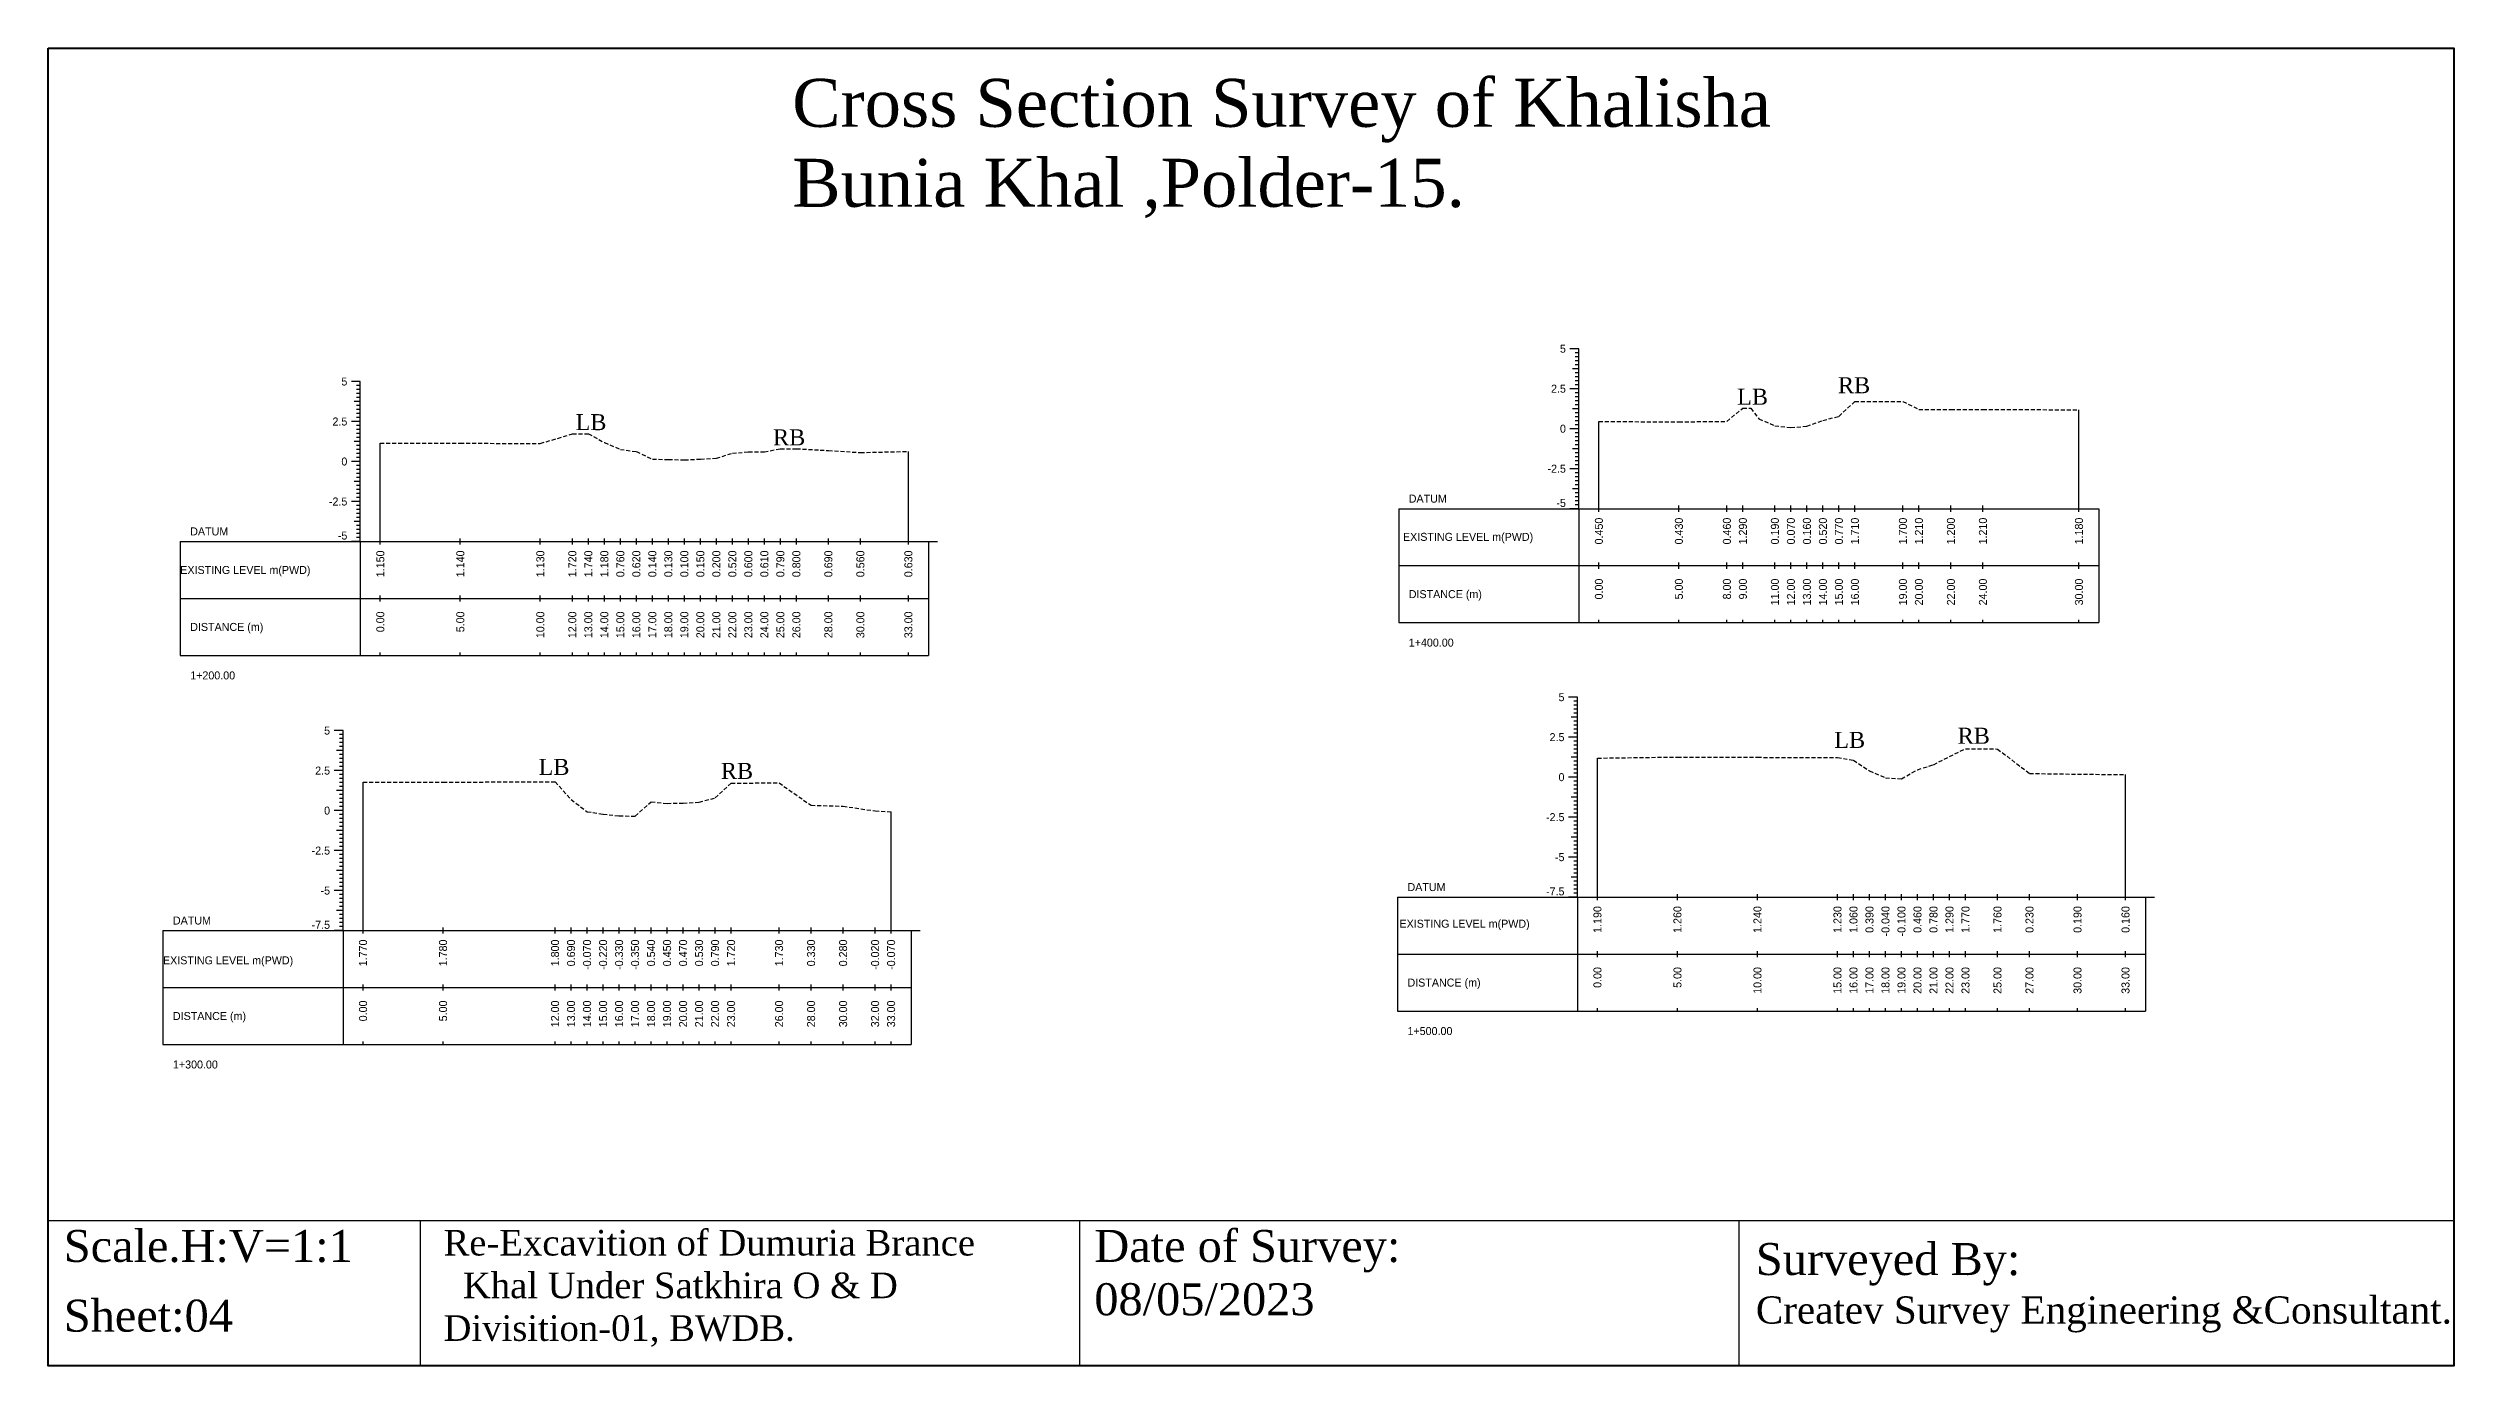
# Model space of a CAD drawing. Header units: inches. Extents: x 933 to 2044, y -1635 to -1096.
# Drawn here: x 932.9 to 1083.2, y -1501.1 to -1418.7 of the extents above; entities that cross this region are included whole.
import ezdxf
from ezdxf.enums import TextEntityAlignment as Align

# ---------------------------------------------------------------- set-up
doc = ezdxf.new("R2010")
doc.units = ezdxf.units.IN
doc.header["$MEASUREMENT"] = 0
doc.linetypes.add('HIDDEN', pattern=[0.375, 0.25, -0.125])
doc.layers.add('CS_Drawing', color=7, linetype='Continuous')
doc.layers.add('GL', color=3, linetype='HIDDEN')
doc.styles.add('romans', font='romans.shx')

msp = doc.modelspace()

# ---------------------------------------------------------------- linework, layer by layer
at = {"color": 4, "lineweight": 40}
msp.add_lwpolyline([(932.88, -1418.73), (1083.22, -1418.73), (1083.22, -1501.1), (932.88, -1501.1)], close=True, dxfattribs=at)
for points in [[(1083.22, -1418.73), (1083.22, -1501.1)], [(932.88, -1492.02), (1083.22, -1492.02)], [(932.88, -1492.02), (932.88, -1501.1)], [(956.13, -1492.02), (956.13, -1501.1)], [(997.33, -1492.02), (997.33, -1501.1)], [(1038.53, -1492.02), (1038.53, -1501.1)]]:
    msp.add_lwpolyline(points)
at = {"layer": 'CS_Drawing'}
for p, q in [((1028.54, -1437.52), (1027.98, -1437.52)), ((1028.54, -1437.52), (1028.14, -1437.52)), ((1028.54, -1437.52), (1028.31, -1437.52)), ((1028.54, -1437.77), (1028.31, -1437.77)), ((1028.54, -1438.02), (1028.31, -1438.02)), ((1028.54, -1438.27), (1028.31, -1438.27)), ((1028.54, -1438.52), (1028.31, -1438.52)), ((1028.54, -1447.52), (1028.54, -1437.52)), ((952.39, -1439.57), (951.83, -1439.57)), ((952.39, -1439.57), (952, -1439.57)), ((952.39, -1439.57), (952.16, -1439.57)), ((952.39, -1439.82), (952.16, -1439.82)), ((952.39, -1440.07), (952.16, -1440.07)), ((952.39, -1449.57), (952.39, -1439.57)), ((1028.54, -1440.02), (1027.98, -1440.02)), ((1028.54, -1438.77), (1028.14, -1438.77)), ((1028.54, -1440.02), (1028.14, -1440.02)), ((1028.54, -1438.77), (1028.31, -1438.77)), ((1028.54, -1439.02), (1028.31, -1439.02)), ((1028.54, -1439.27), (1028.31, -1439.27)), ((1028.54, -1439.52), (1028.31, -1439.52)), ((1028.54, -1439.77), (1028.31, -1439.77)), ((1028.54, -1440.02), (1028.31, -1440.02)), ((952.39, -1440.82), (952, -1440.82)), ((952.39, -1440.32), (952.16, -1440.32)), ((952.39, -1440.57), (952.16, -1440.57)), ((952.39, -1440.82), (952.16, -1440.82)), ((952.39, -1441.07), (952.16, -1441.07)), ((952.39, -1441.32), (952.16, -1441.32)), ((952.39, -1441.57), (952.16, -1441.57)), ((1028.54, -1441.27), (1028.14, -1441.27)), ((1028.54, -1440.27), (1028.31, -1440.27)), ((1028.54, -1440.52), (1028.31, -1440.52)), ((1028.54, -1440.77), (1028.31, -1440.77)), ((1028.54, -1441.02), (1028.31, -1441.02)), ((1028.54, -1441.27), (1028.31, -1441.27)), ((1028.54, -1441.52), (1028.31, -1441.52)), ((1059.79, -1447.52), (1059.79, -1441.34)), ((952.39, -1442.07), (951.83, -1442.07)), ((952.39, -1442.07), (952, -1442.07)), ((952.39, -1441.82), (952.16, -1441.82)), ((952.39, -1442.07), (952.16, -1442.07)), ((952.39, -1442.32), (952.16, -1442.32)), ((952.39, -1442.57), (952.16, -1442.57)), ((952.39, -1442.82), (952.16, -1442.82)), ((952.39, -1443.07), (952.16, -1443.07)), ((1028.54, -1442.52), (1027.98, -1442.52)), ((1028.54, -1442.52), (1028.14, -1442.52)), ((1028.54, -1441.77), (1028.31, -1441.77)), ((1028.54, -1442.02), (1028.31, -1442.02)), ((1028.54, -1442.27), (1028.31, -1442.27)), ((1028.54, -1442.52), (1028.31, -1442.52)), ((1028.54, -1442.77), (1028.31, -1442.77)), ((1028.54, -1443.02), (1028.31, -1443.02)), ((1029.79, -1447.52), (1029.79, -1442.07)), ((952.39, -1444.57), (951.83, -1444.57)), ((952.39, -1443.32), (952, -1443.32)), ((952.39, -1444.57), (952, -1444.57)), ((952.39, -1443.32), (952.16, -1443.32)), ((952.39, -1443.57), (952.16, -1443.57)), ((952.39, -1443.82), (952.16, -1443.82)), ((952.39, -1444.07), (952.16, -1444.07)), ((952.39, -1444.32), (952.16, -1444.32)), ((952.39, -1444.57), (952.16, -1444.57)), ((953.64, -1449.57), (953.64, -1443.42)), ((986.64, -1449.57), (986.64, -1443.94)), ((1028.54, -1443.77), (1028.14, -1443.77)), ((1028.54, -1443.27), (1028.31, -1443.27)), ((1028.54, -1443.52), (1028.31, -1443.52)), ((1028.54, -1443.77), (1028.31, -1443.77)), ((1028.54, -1444.02), (1028.31, -1444.02)), ((1028.54, -1444.27), (1028.31, -1444.27)), ((1028.54, -1444.52), (1028.31, -1444.52)), ((1028.54, -1444.77), (1028.31, -1444.77)), ((952.39, -1445.82), (952, -1445.82)), ((952.39, -1444.82), (952.16, -1444.82)), ((952.39, -1445.07), (952.16, -1445.07)), ((952.39, -1445.32), (952.16, -1445.32)), ((952.39, -1445.57), (952.16, -1445.57)), ((952.39, -1445.82), (952.16, -1445.82)), ((952.39, -1446.07), (952.16, -1446.07)), ((1028.54, -1445.02), (1027.98, -1445.02)), ((1028.54, -1445.02), (1028.14, -1445.02)), ((1028.54, -1446.27), (1028.14, -1446.27)), ((1028.54, -1445.02), (1028.31, -1445.02)), ((1028.54, -1445.27), (1028.31, -1445.27)), ((1028.54, -1445.52), (1028.31, -1445.52)), ((1028.54, -1445.77), (1028.31, -1445.77)), ((1028.54, -1446.02), (1028.31, -1446.02)), ((1028.54, -1446.27), (1028.31, -1446.27)), ((952.39, -1447.07), (951.83, -1447.07)), ((952.39, -1447.07), (952, -1447.07)), ((952.39, -1446.32), (952.16, -1446.32)), ((952.39, -1446.57), (952.16, -1446.57)), ((952.39, -1446.82), (952.16, -1446.82)), ((952.39, -1447.07), (952.16, -1447.07)), ((952.39, -1447.32), (952.16, -1447.32)), ((952.39, -1447.57), (952.16, -1447.57)), ((1017.29, -1447.52), (1028.54, -1447.52)), ((1017.29, -1447.52), (1017.29, -1454.64)), ((1028.54, -1447.52), (1027.98, -1447.52)), ((1028.54, -1447.52), (1028.14, -1447.52)), ((1028.54, -1446.52), (1028.31, -1446.52)), ((1028.54, -1446.77), (1028.31, -1446.77)), ((1028.54, -1447.02), (1028.31, -1447.02)), ((1028.54, -1447.27), (1028.31, -1447.27)), ((1028.54, -1447.52), (1028.31, -1447.52)), ((1028.54, -1447.52), (1061.04, -1447.52)), ((1028.54, -1447.52), (1028.54, -1454.64)), ((1029.79, -1447.71), (1029.79, -1447.33)), ((1034.79, -1447.71), (1034.79, -1447.33)), ((1037.79, -1447.71), (1037.79, -1447.33)), ((1038.79, -1447.71), (1038.79, -1447.33)), ((1040.79, -1447.71), (1040.79, -1447.33)), ((1041.79, -1447.71), (1041.79, -1447.33)), ((1042.79, -1447.71), (1042.79, -1447.33)), ((1043.79, -1447.71), (1043.79, -1447.33)), ((1044.79, -1447.71), (1044.79, -1447.33)), ((1045.79, -1447.71), (1045.79, -1447.33)), ((1048.79, -1447.71), (1048.79, -1447.33)), ((1049.79, -1447.71), (1049.79, -1447.33)), ((1051.79, -1447.71), (1051.79, -1447.33)), ((1053.79, -1447.71), (1053.79, -1447.33)), ((1059.79, -1447.71), (1059.79, -1447.33)), ((1061.04, -1447.52), (1061.04, -1454.64)), ((952.39, -1448.32), (952, -1448.32)), ((952.39, -1447.82), (952.16, -1447.82)), ((952.39, -1448.07), (952.16, -1448.07)), ((952.39, -1448.32), (952.16, -1448.32)), ((952.39, -1448.57), (952.16, -1448.57)), ((952.39, -1448.82), (952.16, -1448.82)), ((952.39, -1449.07), (952.16, -1449.07)), ((941.14, -1449.57), (952.39, -1449.57)), ((941.14, -1449.57), (941.14, -1456.69)), ((952.39, -1449.57), (951.83, -1449.57)), ((952.39, -1449.57), (952, -1449.57)), ((952.39, -1449.32), (952.16, -1449.32)), ((952.39, -1449.57), (952.16, -1449.57)), ((952.39, -1449.57), (987.89, -1449.57)), ((952.39, -1449.57), (952.39, -1456.69)), ((953.64, -1449.75), (953.64, -1449.38)), ((958.64, -1449.75), (958.64, -1449.38)), ((963.64, -1449.75), (963.64, -1449.38)), ((965.64, -1449.75), (965.64, -1449.38)), ((966.64, -1449.75), (966.64, -1449.38)), ((967.64, -1449.75), (967.64, -1449.38)), ((968.64, -1449.75), (968.64, -1449.38)), ((969.64, -1449.75), (969.64, -1449.38)), ((970.64, -1449.75), (970.64, -1449.38)), ((971.64, -1449.75), (971.64, -1449.38)), ((972.64, -1449.75), (972.64, -1449.38)), ((973.64, -1449.75), (973.64, -1449.38)), ((974.64, -1449.75), (974.64, -1449.38)), ((975.64, -1449.75), (975.64, -1449.38)), ((976.64, -1449.75), (976.64, -1449.38)), ((977.64, -1449.75), (977.64, -1449.38)), ((978.64, -1449.75), (978.64, -1449.38)), ((979.64, -1449.75), (979.64, -1449.38)), ((981.64, -1449.75), (981.64, -1449.38)), ((983.64, -1449.75), (983.64, -1449.38)), ((986.64, -1449.75), (986.64, -1449.38)), ((987.89, -1449.57), (988.45, -1449.57)), ((987.89, -1449.57), (988.28, -1449.57)), ((987.89, -1449.57), (988.11, -1449.57)), ((987.89, -1449.57), (987.89, -1456.69)), ((1017.29, -1451.08), (1028.54, -1451.08)), ((1028.54, -1451.08), (1061.04, -1451.08)), ((1028.54, -1451.08), (1061.04, -1451.08)), ((1029.79, -1451.27), (1029.79, -1450.89)), ((1034.79, -1451.27), (1034.79, -1450.89)), ((1037.79, -1451.27), (1037.79, -1450.89)), ((1038.79, -1451.27), (1038.79, -1450.89)), ((1040.79, -1451.27), (1040.79, -1450.89)), ((1041.79, -1451.27), (1041.79, -1450.89)), ((1042.79, -1451.27), (1042.79, -1450.89)), ((1043.79, -1451.27), (1043.79, -1450.89)), ((1044.79, -1451.27), (1044.79, -1450.89)), ((1045.79, -1451.27), (1045.79, -1450.89)), ((1048.79, -1451.27), (1048.79, -1450.89)), ((1049.79, -1451.27), (1049.79, -1450.89)), ((1051.79, -1451.27), (1051.79, -1450.89)), ((1053.79, -1451.27), (1053.79, -1450.89)), ((1059.79, -1451.27), (1059.79, -1450.89)), ((941.14, -1453.13), (952.39, -1453.13)), ((952.39, -1453.13), (987.89, -1453.13)), ((952.39, -1453.13), (987.89, -1453.13)), ((953.64, -1453.32), (953.64, -1452.94)), ((958.64, -1453.32), (958.64, -1452.94)), ((963.64, -1453.32), (963.64, -1452.94)), ((965.64, -1453.32), (965.64, -1452.94)), ((966.64, -1453.32), (966.64, -1452.94)), ((967.64, -1453.32), (967.64, -1452.94)), ((968.64, -1453.32), (968.64, -1452.94)), ((969.64, -1453.32), (969.64, -1452.94)), ((970.64, -1453.32), (970.64, -1452.94)), ((971.64, -1453.32), (971.64, -1452.94)), ((972.64, -1453.32), (972.64, -1452.94)), ((973.64, -1453.32), (973.64, -1452.94)), ((974.64, -1453.32), (974.64, -1452.94)), ((975.64, -1453.32), (975.64, -1452.94)), ((976.64, -1453.32), (976.64, -1452.94)), ((977.64, -1453.32), (977.64, -1452.94)), ((978.64, -1453.32), (978.64, -1452.94)), ((979.64, -1453.32), (979.64, -1452.94)), ((981.64, -1453.32), (981.64, -1452.94)), ((983.64, -1453.32), (983.64, -1452.94)), ((986.64, -1453.32), (986.64, -1452.94)), ((1017.29, -1454.64), (1028.54, -1454.64)), ((1028.54, -1454.64), (1061.04, -1454.64)), ((1029.79, -1454.64), (1029.79, -1454.46)), ((1034.79, -1454.64), (1034.79, -1454.46)), ((1037.79, -1454.64), (1037.79, -1454.46)), ((1038.79, -1454.64), (1038.79, -1454.46)), ((1040.79, -1454.64), (1040.79, -1454.46)), ((1041.79, -1454.64), (1041.79, -1454.46)), ((1042.79, -1454.64), (1042.79, -1454.46)), ((1043.79, -1454.64), (1043.79, -1454.46)), ((1044.79, -1454.64), (1044.79, -1454.46)), ((1045.79, -1454.64), (1045.79, -1454.46)), ((1048.79, -1454.64), (1048.79, -1454.46)), ((1049.79, -1454.64), (1049.79, -1454.46)), ((1051.79, -1454.64), (1051.79, -1454.46)), ((1053.79, -1454.64), (1053.79, -1454.46)), ((1059.79, -1454.64), (1059.79, -1454.46)), ((941.14, -1456.69), (952.39, -1456.69)), ((952.39, -1456.69), (987.89, -1456.69)), ((953.64, -1456.69), (953.64, -1456.5)), ((958.64, -1456.69), (958.64, -1456.5)), ((963.64, -1456.69), (963.64, -1456.5)), ((965.64, -1456.69), (965.64, -1456.5)), ((966.64, -1456.69), (966.64, -1456.5)), ((967.64, -1456.69), (967.64, -1456.5)), ((968.64, -1456.69), (968.64, -1456.5)), ((969.64, -1456.69), (969.64, -1456.5)), ((970.64, -1456.69), (970.64, -1456.5)), ((971.64, -1456.69), (971.64, -1456.5)), ((972.64, -1456.69), (972.64, -1456.5)), ((973.64, -1456.69), (973.64, -1456.5)), ((974.64, -1456.69), (974.64, -1456.5)), ((975.64, -1456.69), (975.64, -1456.5)), ((976.64, -1456.69), (976.64, -1456.5)), ((977.64, -1456.69), (977.64, -1456.5)), ((978.64, -1456.69), (978.64, -1456.5)), ((979.64, -1456.69), (979.64, -1456.5)), ((981.64, -1456.69), (981.64, -1456.5)), ((983.64, -1456.69), (983.64, -1456.5)), ((986.64, -1456.69), (986.64, -1456.5)), ((1028.45, -1459.3), (1027.89, -1459.3)), ((1028.45, -1459.3), (1028.06, -1459.3)), ((1028.45, -1459.3), (1028.23, -1459.3)), ((1028.45, -1459.55), (1028.23, -1459.55)), ((1028.45, -1459.8), (1028.23, -1459.8)), ((1028.45, -1471.8), (1028.45, -1459.3)), ((1028.45, -1460.55), (1028.06, -1460.55)), ((1028.45, -1460.05), (1028.23, -1460.05)), ((1028.45, -1460.3), (1028.23, -1460.3)), ((1028.45, -1460.55), (1028.23, -1460.55)), ((1028.45, -1460.8), (1028.23, -1460.8)), ((1028.45, -1461.05), (1028.23, -1461.05)), ((1028.45, -1461.3), (1028.23, -1461.3)), ((951.31, -1461.39), (950.75, -1461.39)), ((951.31, -1461.39), (950.91, -1461.39)), ((951.31, -1462.64), (950.91, -1462.64)), ((951.31, -1461.39), (951.08, -1461.39)), ((951.31, -1461.64), (951.08, -1461.64)), ((951.31, -1461.89), (951.08, -1461.89)), ((951.31, -1462.14), (951.08, -1462.14)), ((951.31, -1462.39), (951.08, -1462.39)), ((951.31, -1462.64), (951.08, -1462.64)), ((951.31, -1473.89), (951.31, -1461.39)), ((1028.45, -1461.8), (1027.89, -1461.8)), ((1028.45, -1461.8), (1028.06, -1461.8)), ((1028.45, -1461.55), (1028.23, -1461.55)), ((1028.45, -1461.8), (1028.23, -1461.8)), ((1028.45, -1462.05), (1028.23, -1462.05)), ((1028.45, -1462.3), (1028.23, -1462.3)), ((1028.45, -1462.55), (1028.23, -1462.55)), ((1028.45, -1462.8), (1028.23, -1462.8)), ((951.31, -1463.89), (950.75, -1463.89)), ((951.31, -1463.89), (950.91, -1463.89)), ((951.31, -1462.89), (951.08, -1462.89)), ((951.31, -1463.14), (951.08, -1463.14)), ((951.31, -1463.39), (951.08, -1463.39)), ((951.31, -1463.64), (951.08, -1463.64)), ((951.31, -1463.89), (951.08, -1463.89)), ((951.31, -1464.14), (951.08, -1464.14)), ((1028.45, -1464.3), (1027.89, -1464.3)), ((1028.45, -1463.05), (1028.06, -1463.05)), ((1028.45, -1464.3), (1028.06, -1464.3)), ((1028.45, -1463.05), (1028.23, -1463.05)), ((1028.45, -1463.3), (1028.23, -1463.3)), ((1028.45, -1463.55), (1028.23, -1463.55)), ((1028.45, -1463.8), (1028.23, -1463.8)), ((1028.45, -1464.05), (1028.23, -1464.05)), ((1028.45, -1464.3), (1028.23, -1464.3)), ((1029.7, -1471.8), (1029.7, -1463.11)), ((1062.7, -1471.8), (1062.7, -1464.14)), ((951.31, -1465.14), (950.91, -1465.14)), ((951.31, -1464.39), (951.08, -1464.39)), ((951.31, -1464.64), (951.08, -1464.64)), ((951.31, -1464.89), (951.08, -1464.89)), ((951.31, -1465.14), (951.08, -1465.14)), ((951.31, -1465.39), (951.08, -1465.39)), ((951.31, -1465.64), (951.08, -1465.64)), ((952.56, -1473.89), (952.56, -1464.62)), ((1028.45, -1465.55), (1028.06, -1465.55)), ((1028.45, -1464.55), (1028.23, -1464.55)), ((1028.45, -1464.8), (1028.23, -1464.8)), ((1028.45, -1465.05), (1028.23, -1465.05)), ((1028.45, -1465.3), (1028.23, -1465.3)), ((1028.45, -1465.55), (1028.23, -1465.55)), ((1028.45, -1465.8), (1028.23, -1465.8)), ((951.31, -1466.39), (950.75, -1466.39)), ((951.31, -1466.39), (950.91, -1466.39)), ((951.31, -1465.89), (951.08, -1465.89)), ((951.31, -1466.14), (951.08, -1466.14)), ((951.31, -1466.39), (951.08, -1466.39)), ((951.31, -1466.64), (951.08, -1466.64)), ((951.31, -1466.89), (951.08, -1466.89)), ((951.31, -1467.14), (951.08, -1467.14)), ((985.56, -1473.89), (985.56, -1466.46)), ((1028.45, -1466.8), (1027.89, -1466.8)), ((1028.45, -1466.8), (1028.06, -1466.8)), ((1028.45, -1466.05), (1028.23, -1466.05)), ((1028.45, -1466.3), (1028.23, -1466.3)), ((1028.45, -1466.55), (1028.23, -1466.55)), ((1028.45, -1466.8), (1028.23, -1466.8)), ((1028.45, -1467.05), (1028.23, -1467.05)), ((1028.45, -1467.3), (1028.23, -1467.3)), ((951.31, -1467.64), (950.91, -1467.64)), ((951.31, -1467.39), (951.08, -1467.39)), ((951.31, -1467.64), (951.08, -1467.64)), ((951.31, -1467.89), (951.08, -1467.89)), ((951.31, -1468.14), (951.08, -1468.14)), ((951.31, -1468.39), (951.08, -1468.39)), ((951.31, -1468.64), (951.08, -1468.64)), ((1028.45, -1468.05), (1028.06, -1468.05)), ((1028.45, -1467.55), (1028.23, -1467.55)), ((1028.45, -1467.8), (1028.23, -1467.8)), ((1028.45, -1468.05), (1028.23, -1468.05)), ((1028.45, -1468.3), (1028.23, -1468.3)), ((1028.45, -1468.55), (1028.23, -1468.55)), ((1028.45, -1468.8), (1028.23, -1468.8)), ((951.31, -1468.89), (950.75, -1468.89)), ((951.31, -1468.89), (950.91, -1468.89)), ((951.31, -1470.14), (950.91, -1470.14)), ((951.31, -1468.89), (951.08, -1468.89)), ((951.31, -1469.14), (951.08, -1469.14)), ((951.31, -1469.39), (951.08, -1469.39)), ((951.31, -1469.64), (951.08, -1469.64)), ((951.31, -1469.89), (951.08, -1469.89)), ((951.31, -1470.14), (951.08, -1470.14)), ((1028.45, -1469.3), (1027.89, -1469.3)), ((1028.45, -1469.3), (1028.06, -1469.3)), ((1028.45, -1469.05), (1028.23, -1469.05)), ((1028.45, -1469.3), (1028.23, -1469.3)), ((1028.45, -1469.55), (1028.23, -1469.55)), ((1028.45, -1469.8), (1028.23, -1469.8)), ((1028.45, -1470.05), (1028.23, -1470.05)), ((1028.45, -1470.3), (1028.23, -1470.3)), ((951.31, -1471.39), (950.75, -1471.39)), ((951.31, -1471.39), (950.91, -1471.39)), ((951.31, -1470.39), (951.08, -1470.39)), ((951.31, -1470.64), (951.08, -1470.64)), ((951.31, -1470.89), (951.08, -1470.89)), ((951.31, -1471.14), (951.08, -1471.14)), ((951.31, -1471.39), (951.08, -1471.39)), ((951.31, -1471.64), (951.08, -1471.64)), ((1017.2, -1471.8), (1028.45, -1471.8)), ((1017.2, -1471.8), (1017.2, -1478.92)), ((1028.45, -1471.8), (1027.89, -1471.8)), ((1028.45, -1470.55), (1028.06, -1470.55)), ((1028.45, -1471.8), (1028.06, -1471.8)), ((1028.45, -1470.55), (1028.23, -1470.55)), ((1028.45, -1470.8), (1028.23, -1470.8)), ((1028.45, -1471.05), (1028.23, -1471.05)), ((1028.45, -1471.3), (1028.23, -1471.3)), ((1028.45, -1471.55), (1028.23, -1471.55)), ((1028.45, -1471.8), (1028.23, -1471.8)), ((1028.45, -1471.8), (1063.95, -1471.8)), ((1028.45, -1471.8), (1028.45, -1478.92)), ((1029.7, -1471.99), (1029.7, -1471.61)), ((1034.7, -1471.99), (1034.7, -1471.61)), ((1039.7, -1471.99), (1039.7, -1471.61)), ((1044.7, -1471.99), (1044.7, -1471.61)), ((1045.7, -1471.99), (1045.7, -1471.61)), ((1046.7, -1471.99), (1046.7, -1471.61)), ((1047.7, -1471.99), (1047.7, -1471.61)), ((1048.7, -1471.99), (1048.7, -1471.61)), ((1049.7, -1471.99), (1049.7, -1471.61)), ((1050.7, -1471.99), (1050.7, -1471.61)), ((1051.7, -1471.99), (1051.7, -1471.61)), ((1052.7, -1471.99), (1052.7, -1471.61)), ((1054.7, -1471.99), (1054.7, -1471.61)), ((1056.7, -1471.99), (1056.7, -1471.61)), ((1059.7, -1471.99), (1059.7, -1471.61)), ((1062.7, -1471.99), (1062.7, -1471.61)), ((1063.95, -1471.8), (1064.51, -1471.8)), ((1063.95, -1471.8), (1064.34, -1471.8)), ((1063.95, -1471.8), (1064.18, -1471.8)), ((1063.95, -1471.8), (1063.95, -1478.92)), ((951.31, -1472.64), (950.91, -1472.64)), ((951.31, -1471.89), (951.08, -1471.89)), ((951.31, -1472.14), (951.08, -1472.14)), ((951.31, -1472.39), (951.08, -1472.39)), ((951.31, -1472.64), (951.08, -1472.64)), ((951.31, -1472.89), (951.08, -1472.89)), ((951.31, -1473.14), (951.08, -1473.14)), ((940.06, -1473.89), (951.31, -1473.89)), ((940.06, -1473.89), (940.06, -1481.01)), ((951.31, -1473.89), (950.75, -1473.89)), ((951.31, -1473.89), (950.91, -1473.89)), ((951.31, -1473.39), (951.08, -1473.39)), ((951.31, -1473.64), (951.08, -1473.64)), ((951.31, -1473.89), (951.08, -1473.89)), ((951.31, -1473.89), (986.81, -1473.89)), ((951.31, -1473.89), (951.31, -1481.01)), ((952.56, -1474.08), (952.56, -1473.7)), ((957.56, -1474.08), (957.56, -1473.7)), ((964.56, -1474.08), (964.56, -1473.7)), ((965.56, -1474.08), (965.56, -1473.7)), ((966.56, -1474.08), (966.56, -1473.7)), ((967.56, -1474.08), (967.56, -1473.7)), ((968.56, -1474.08), (968.56, -1473.7)), ((969.56, -1474.08), (969.56, -1473.7)), ((970.56, -1474.08), (970.56, -1473.7)), ((971.56, -1474.08), (971.56, -1473.7)), ((972.56, -1474.08), (972.56, -1473.7)), ((973.56, -1474.08), (973.56, -1473.7)), ((974.56, -1474.08), (974.56, -1473.7)), ((975.56, -1474.08), (975.56, -1473.7)), ((978.56, -1474.08), (978.56, -1473.7)), ((980.56, -1474.08), (980.56, -1473.7)), ((982.56, -1474.08), (982.56, -1473.7)), ((984.56, -1474.08), (984.56, -1473.7)), ((985.56, -1474.08), (985.56, -1473.7)), ((986.81, -1473.89), (987.37, -1473.89)), ((986.81, -1473.89), (987.2, -1473.89)), ((986.81, -1473.89), (987.03, -1473.89)), ((986.81, -1473.89), (986.81, -1481.01)), ((1017.2, -1475.36), (1028.45, -1475.36)), ((1028.45, -1475.36), (1063.95, -1475.36)), ((1028.45, -1475.36), (1063.95, -1475.36)), ((1029.7, -1475.55), (1029.7, -1475.17)), ((1034.7, -1475.55), (1034.7, -1475.17)), ((1039.7, -1475.55), (1039.7, -1475.17)), ((1044.7, -1475.55), (1044.7, -1475.17)), ((1045.7, -1475.55), (1045.7, -1475.17)), ((1046.7, -1475.55), (1046.7, -1475.17)), ((1047.7, -1475.55), (1047.7, -1475.17)), ((1048.7, -1475.55), (1048.7, -1475.17)), ((1049.7, -1475.55), (1049.7, -1475.17)), ((1050.7, -1475.55), (1050.7, -1475.17)), ((1051.7, -1475.55), (1051.7, -1475.17)), ((1052.7, -1475.55), (1052.7, -1475.17)), ((1054.7, -1475.55), (1054.7, -1475.17)), ((1056.7, -1475.55), (1056.7, -1475.17)), ((1059.7, -1475.55), (1059.7, -1475.17)), ((1062.7, -1475.55), (1062.7, -1475.17)), ((940.06, -1477.45), (951.31, -1477.45)), ((951.31, -1477.45), (986.81, -1477.45)), ((951.31, -1477.45), (986.81, -1477.45)), ((952.56, -1477.64), (952.56, -1477.26)), ((957.56, -1477.64), (957.56, -1477.26)), ((964.56, -1477.64), (964.56, -1477.26)), ((965.56, -1477.64), (965.56, -1477.26)), ((966.56, -1477.64), (966.56, -1477.26)), ((967.56, -1477.64), (967.56, -1477.26)), ((968.56, -1477.64), (968.56, -1477.26)), ((969.56, -1477.64), (969.56, -1477.26)), ((970.56, -1477.64), (970.56, -1477.26)), ((971.56, -1477.64), (971.56, -1477.26)), ((972.56, -1477.64), (972.56, -1477.26)), ((973.56, -1477.64), (973.56, -1477.26)), ((974.56, -1477.64), (974.56, -1477.26)), ((975.56, -1477.64), (975.56, -1477.26)), ((978.56, -1477.64), (978.56, -1477.26)), ((980.56, -1477.64), (980.56, -1477.26)), ((982.56, -1477.64), (982.56, -1477.26)), ((984.56, -1477.64), (984.56, -1477.26)), ((985.56, -1477.64), (985.56, -1477.26)), ((1017.2, -1478.92), (1028.45, -1478.92)), ((1028.45, -1478.92), (1063.95, -1478.92)), ((1029.7, -1478.92), (1029.7, -1478.74)), ((1034.7, -1478.92), (1034.7, -1478.74)), ((1039.7, -1478.92), (1039.7, -1478.74)), ((1044.7, -1478.92), (1044.7, -1478.74)), ((1045.7, -1478.92), (1045.7, -1478.74)), ((1046.7, -1478.92), (1046.7, -1478.74)), ((1047.7, -1478.92), (1047.7, -1478.74)), ((1048.7, -1478.92), (1048.7, -1478.74)), ((1049.7, -1478.92), (1049.7, -1478.74)), ((1050.7, -1478.92), (1050.7, -1478.74)), ((1051.7, -1478.92), (1051.7, -1478.74)), ((1052.7, -1478.92), (1052.7, -1478.74)), ((1054.7, -1478.92), (1054.7, -1478.74)), ((1056.7, -1478.92), (1056.7, -1478.74)), ((1059.7, -1478.92), (1059.7, -1478.74)), ((1062.7, -1478.92), (1062.7, -1478.74)), ((952.56, -1481.01), (952.56, -1480.83)), ((957.56, -1481.01), (957.56, -1480.83)), ((964.56, -1481.01), (964.56, -1480.83)), ((965.56, -1481.01), (965.56, -1480.83)), ((966.56, -1481.01), (966.56, -1480.83)), ((967.56, -1481.01), (967.56, -1480.83)), ((968.56, -1481.01), (968.56, -1480.83)), ((969.56, -1481.01), (969.56, -1480.83)), ((970.56, -1481.01), (970.56, -1480.83)), ((971.56, -1481.01), (971.56, -1480.83)), ((972.56, -1481.01), (972.56, -1480.83)), ((973.56, -1481.01), (973.56, -1480.83)), ((974.56, -1481.01), (974.56, -1480.83)), ((975.56, -1481.01), (975.56, -1480.83)), ((978.56, -1481.01), (978.56, -1480.83)), ((980.56, -1481.01), (980.56, -1480.83)), ((982.56, -1481.01), (982.56, -1480.83)), ((984.56, -1481.01), (984.56, -1480.83)), ((985.56, -1481.01), (985.56, -1480.83)), ((940.06, -1481.01), (951.31, -1481.01)), ((951.31, -1481.01), (986.81, -1481.01))]:
    msp.add_line(p, q, dxfattribs=at)
at = {"layer": 'GL'}
for points in [[(1029.79, -1442.07), (1034.79, -1442.09), (1037.79, -1442.06), (1038.79, -1441.23), (1039.29, -1441.24), (1039.79, -1441.9), (1040.79, -1442.33), (1041.79, -1442.45), (1042.79, -1442.36), (1043.79, -1442), (1044.79, -1441.75), (1045.79, -1440.81), (1048.79, -1440.82), (1049.79, -1441.31), (1051.79, -1441.32), (1053.79, -1441.31), (1059.79, -1441.34)], [(953.64, -1443.42), (958.64, -1443.43), (963.64, -1443.44), (965.64, -1442.85), (966.64, -1442.83), (967.64, -1443.39), (968.64, -1443.81), (969.64, -1443.95), (970.64, -1444.43), (971.64, -1444.44), (972.64, -1444.47), (973.64, -1444.42), (974.64, -1444.37), (975.64, -1444.05), (976.64, -1443.97), (977.64, -1443.96), (978.64, -1443.78), (979.64, -1443.77), (981.64, -1443.88), (983.64, -1444.01), (986.64, -1443.94)], [(1029.7, -1463.11), (1034.7, -1463.04), (1039.7, -1463.06), (1044.7, -1463.07), (1045.7, -1463.24), (1046.7, -1463.91), (1047.7, -1464.34), (1048.7, -1464.4), (1049.7, -1463.84), (1050.7, -1463.52), (1051.7, -1463.01), (1052.7, -1462.53), (1054.7, -1462.54), (1056.7, -1464.07), (1059.7, -1464.11), (1062.7, -1464.14)], [(952.56, -1464.62), (957.56, -1464.61), (964.56, -1464.59), (965.56, -1465.7), (966.56, -1466.46), (967.56, -1466.61), (968.56, -1466.72), (969.56, -1466.74), (970.56, -1465.85), (971.56, -1465.94), (972.56, -1465.92), (973.56, -1465.86), (974.56, -1465.6), (975.56, -1464.67), (978.56, -1464.66), (980.56, -1466.06), (982.56, -1466.11), (984.56, -1466.41), (985.56, -1466.46)]]:
    msp.add_lwpolyline(points, dxfattribs=at)

# ---------------------------------------------------------------- texts
at = {"attachment_point": 1, "style": 'romans'}
for s, insert, char_height, width in [('{\\fTimes New Roman|b0|i0|c0|p18;Cross Section Survey of Khalisha Bunia Khal ,Polder-15.}', (979.38, -1420.65), 3, 72.2837), ('{\\fTimes New Roman|b0|i0|c0|p18;LB}', (1038.43, -1440.02), 1, 154.2752), ('{\\fTimes New Roman|b0|i0|c0|p18;RB}', (1044.73, -1439.3), 1, 154.2752), ('{\\fTimes New Roman|b0|i0|c0|p18;LB}', (965.84, -1441.61), 1, 154.2752), ('{\\fTimes New Roman|b0|i0|c0|p18;RB}', (978.18, -1442.56), 1, 154.2752), ('{\\fTimes New Roman|b0|i0|c0|p18;RB}', (1052.21, -1461.21), 1, 154.2752), ('{\\fTimes New Roman|b0|i0|c0|p18;LB}', (1044.5, -1461.47), 1, 154.2752), ('{\\fTimes New Roman|b0|i0|c0|p18;LB}', (963.53, -1463.16), 1, 154.2752), ('{\\fTimes New Roman|b0|i0|c0|p18;RB}', (974.92, -1463.41), 1, 154.2752), ('{\\fTimes New Roman|b0|i0|c0|p18;Scale.H:V=1:1}', (933.86, -1492.6), 2, 22.2708), ('{\\fTimes New Roman|b0|i0|c0|p18;Re-Excavition of Dumuria Brance\\P  Khal Under Satkhira O & D    Divisition-01, BWDB.}', (957.59, -1492.6), 1.6, 38.8405), ('{\\fTimes New Roman|b0|i0|c0|p18;Date of Survey: 08/05/2023}', (998.26, -1492.6), 2, 22.2708), ('{\\fTimes New Roman|b0|i0|c0|p18;Surveyed By:                                     \\H0.85x;Createv Survey Engineering &Consultant.}', (1039.6, -1493.42), 2, 45.2193), ('{\\fTimes New Roman|b0|i0|c0|p18;Sheet:04}', (933.86, -1496.96), 2, 38.8405)]:
    msp.add_mtext(s, dxfattribs=dict(at, insert=insert, char_height=char_height, width=width))
at = {"layer": 'CS_Drawing'}
for s, p in [('5', (1027.73, -1437.52)), ('5', (951.58, -1439.57)), ('2.5', (1027.73, -1440.02)), ('2.5', (951.58, -1442.07)), ('0', (1027.73, -1442.52)), ('0', (951.58, -1444.57)), ('-2.5', (1027.73, -1445.02)), ('-2.5', (951.58, -1447.07)), ('5', (1027.64, -1459.3)), ('5', (950.5, -1461.39)), ('2.5', (1027.64, -1461.8)), ('2.5', (950.5, -1463.89)), ('0', (1027.64, -1464.3)), ('0', (950.5, -1466.39)), ('-2.5', (1027.64, -1466.8)), ('-2.5', (950.5, -1468.89)), ('-5', (1027.64, -1469.3)), ('-5', (950.5, -1471.39))]:
    msp.add_text(s, height=0.5, dxfattribs=at).set_placement(p, align=Align.MIDDLE_RIGHT)
for s, p in [('DATUM', (1017.91, -1446.89)), ('DATUM', (941.76, -1448.94)), ('EXISTING LEVEL m(PWD)', (1017.55, -1449.28)), ('EXISTING LEVEL m(PWD)', (941.14, -1451.35)), ('DISTANCE (m)', (1017.91, -1452.86)), ('DISTANCE (m)', (941.76, -1454.91)), ('1+400.00', (1017.91, -1455.89)), ('1+200.00', (941.76, -1457.94)), ('DATUM', (1017.83, -1471.17)), ('DATUM', (940.68, -1473.26)), ('EXISTING LEVEL m(PWD)', (1017.33, -1473.46)), ('EXISTING LEVEL m(PWD)', (940.06, -1475.75)), ('DISTANCE (m)', (1017.83, -1477.14)), ('DISTANCE (m)', (940.68, -1479.23)), ('1+500.00', (1017.83, -1480.17)), ('1+300.00', (940.68, -1482.26))]:
    msp.add_text(s, height=0.5, dxfattribs=at).set_placement(p, align=Align.MIDDLE_LEFT)
for s, p in [('-5', (1027.73, -1447.41)), ('-5', (951.58, -1449.45)), ('-7.5', (1027.64, -1471.69)), ('-7.5', (950.5, -1473.78))]:
    msp.add_text(s, height=0.5, dxfattribs=at).set_placement(p, align=Align.RIGHT)
for s, p in [('0.450', (1029.79, -1448.08)), ('0.430', (1034.79, -1448.08)), ('0.460', (1037.79, -1448.08)), ('1.290', (1038.79, -1448.08)), ('0.190', (1040.79, -1448.08)), ('0.070', (1041.79, -1448.08)), ('0.160', (1042.79, -1448.08)), ('0.520', (1043.79, -1448.08)), ('0.770', (1044.79, -1448.08)), ('1.710', (1045.79, -1448.08)), ('1.700', (1048.79, -1448.08)), ('1.210', (1049.79, -1448.08)), ('1.200', (1051.79, -1448.08)), ('1.210', (1053.79, -1448.08)), ('1.180', (1059.79, -1448.08)), ('1.150', (953.64, -1450.13)), ('1.140', (958.64, -1450.13)), ('1.130', (963.64, -1450.13)), ('1.720', (965.64, -1450.13)), ('1.740', (966.64, -1450.13)), ('1.180', (967.64, -1450.13)), ('0.760', (968.64, -1450.13)), ('0.620', (969.64, -1450.13)), ('0.140', (970.64, -1450.13)), ('0.130', (971.64, -1450.13)), ('0.100', (972.64, -1450.13)), ('0.150', (973.64, -1450.13)), ('0.200', (974.64, -1450.13)), ('0.520', (975.64, -1450.13)), ('0.600', (976.64, -1450.13)), ('0.610', (977.64, -1450.13)), ('0.790', (978.64, -1450.13)), ('0.800', (979.64, -1450.13)), ('0.690', (981.64, -1450.13)), ('0.560', (983.64, -1450.13)), ('0.630', (986.64, -1450.13)), ('0.00', (1029.79, -1451.89)), ('5.00', (1034.79, -1451.89)), ('8.00', (1037.79, -1451.89)), ('9.00', (1038.79, -1451.89)), ('11.00', (1040.79, -1451.89)), ('12.00', (1041.79, -1451.89)), ('13.00', (1042.79, -1451.89)), ('14.00', (1043.79, -1451.89)), ('15.00', (1044.79, -1451.89)), ('16.00', (1045.79, -1451.89)), ('19.00', (1048.79, -1451.89)), ('20.00', (1049.79, -1451.89)), ('22.00', (1051.79, -1451.89)), ('24.00', (1053.79, -1451.89)), ('30.00', (1059.79, -1451.89)), ('0.00', (953.64, -1453.94)), ('5.00', (958.64, -1453.94)), ('10.00', (963.64, -1453.94)), ('12.00', (965.64, -1453.94)), ('13.00', (966.64, -1453.94)), ('14.00', (967.64, -1453.94)), ('15.00', (968.64, -1453.94)), ('16.00', (969.64, -1453.94)), ('17.00', (970.64, -1453.94)), ('18.00', (971.64, -1453.94)), ('19.00', (972.64, -1453.94)), ('20.00', (973.64, -1453.94)), ('21.00', (974.64, -1453.94)), ('22.00', (975.64, -1453.94)), ('23.00', (976.64, -1453.94)), ('24.00', (977.64, -1453.94)), ('25.00', (978.64, -1453.94)), ('26.00', (979.64, -1453.94)), ('28.00', (981.64, -1453.94)), ('30.00', (983.64, -1453.94)), ('33.00', (986.64, -1453.94)), ('1.190', (1029.7, -1472.36)), ('1.260', (1034.7, -1472.36)), ('1.240', (1039.7, -1472.36)), ('1.230', (1044.7, -1472.36)), ('1.060', (1045.7, -1472.36)), ('0.390', (1046.7, -1472.36)), ('-0.040', (1047.7, -1472.36)), ('-0.100', (1048.7, -1472.36)), ('0.460', (1049.7, -1472.36)), ('0.780', (1050.7, -1472.36)), ('1.290', (1051.7, -1472.36)), ('1.770', (1052.7, -1472.36)), ('1.760', (1054.7, -1472.36)), ('0.230', (1056.7, -1472.36)), ('0.190', (1059.7, -1472.36)), ('0.160', (1062.7, -1472.36)), ('1.770', (952.56, -1474.45)), ('1.780', (957.56, -1474.45)), ('1.800', (964.56, -1474.45)), ('0.690', (965.56, -1474.45)), ('-0.070', (966.56, -1474.45)), ('-0.220', (967.56, -1474.45)), ('-0.330', (968.56, -1474.45)), ('-0.350', (969.56, -1474.45)), ('0.540', (970.56, -1474.45)), ('0.450', (971.56, -1474.45)), ('0.470', (972.56, -1474.45)), ('0.530', (973.56, -1474.45)), ('0.790', (974.56, -1474.45)), ('1.720', (975.56, -1474.45)), ('1.730', (978.56, -1474.45)), ('0.330', (980.56, -1474.45)), ('0.280', (982.56, -1474.45)), ('-0.020', (984.56, -1474.45)), ('-0.070', (985.56, -1474.45)), ('0.00', (1029.7, -1476.17)), ('5.00', (1034.7, -1476.17)), ('10.00', (1039.7, -1476.17)), ('15.00', (1044.7, -1476.17)), ('16.00', (1045.7, -1476.17)), ('17.00', (1046.7, -1476.17)), ('18.00', (1047.7, -1476.17)), ('19.00', (1048.7, -1476.17)), ('20.00', (1049.7, -1476.17)), ('21.00', (1050.7, -1476.17)), ('22.00', (1051.7, -1476.17)), ('23.00', (1052.7, -1476.17)), ('25.00', (1054.7, -1476.17)), ('27.00', (1056.7, -1476.17)), ('30.00', (1059.7, -1476.17)), ('33.00', (1062.7, -1476.17)), ('0.00', (952.56, -1478.26)), ('5.00', (957.56, -1478.26)), ('12.00', (964.56, -1478.26)), ('13.00', (965.56, -1478.26)), ('14.00', (966.56, -1478.26)), ('15.00', (967.56, -1478.26)), ('16.00', (968.56, -1478.26)), ('17.00', (969.56, -1478.26)), ('18.00', (970.56, -1478.26)), ('19.00', (971.56, -1478.26)), ('20.00', (972.56, -1478.26)), ('21.00', (973.56, -1478.26)), ('22.00', (974.56, -1478.26)), ('23.00', (975.56, -1478.26)), ('26.00', (978.56, -1478.26)), ('28.00', (980.56, -1478.26)), ('30.00', (982.56, -1478.26)), ('32.00', (984.56, -1478.26)), ('33.00', (985.56, -1478.26))]:
    msp.add_text(s, height=0.5, rotation=90, dxfattribs=at).set_placement(p, align=Align.MIDDLE_RIGHT)

doc.saveas('drawing.dxf')
